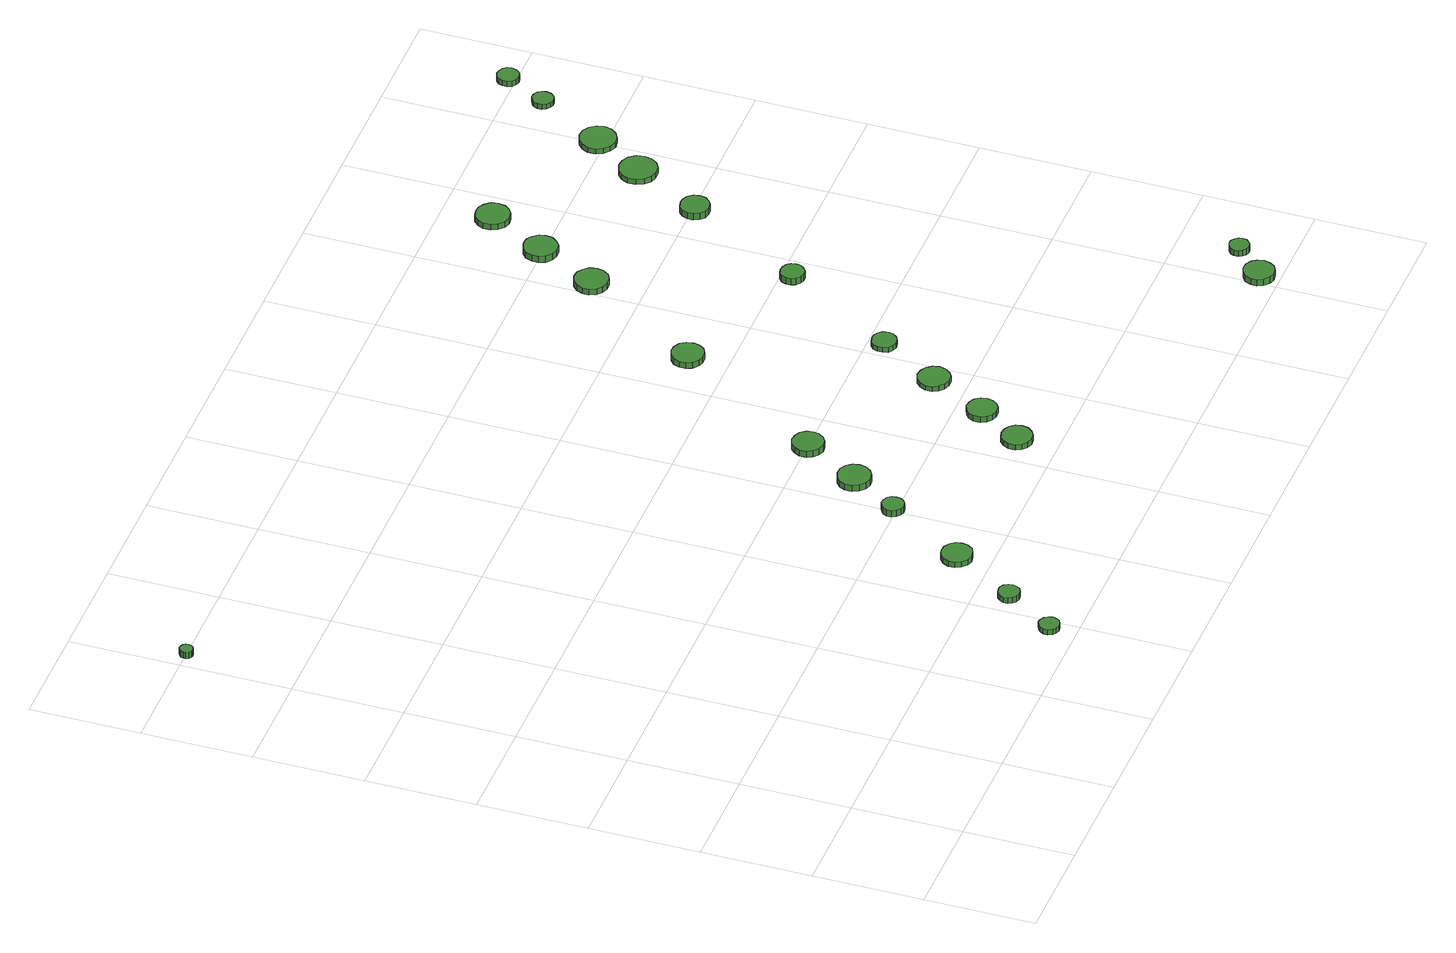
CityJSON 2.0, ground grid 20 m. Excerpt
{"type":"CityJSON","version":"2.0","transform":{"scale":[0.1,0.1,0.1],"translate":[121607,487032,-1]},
"CityObjects":{
"tree1":{"type":"SolitaryVegetationObject","attributes":{"function":"something"},"geometry":[{"type":"MultiSurface","lod":"1","boundaries":[[[0,1,2,3,4,5,6,7,8,9,10,11,12,13,14]],[[15,16,17,18,19,20,21,22,23,24,25,26,27,28,29]],[[0,29,28,1]],[[1,28,27,2]],[[2,27,26,3]],[[3,26,25,4]],[[4,25,24,5]],[[5,24,23,6]],[[6,23,22,7]],[[7,22,21,8]],[[8,21,20,9]],[[9,20,19,10]],[[10,19,18,11]],[[11,18,17,12]],[[12,17,16,13]],[[13,16,15,14]],[[14,15,29,0]]]}]},
"tree2":{"type":"SolitaryVegetationObject","attributes":{"function":"something"},"geometry":[{"type":"MultiSurface","lod":"1","boundaries":[[[30,31,32,33,34,35,36,37,38,39,40,41,42,43,44]],[[45,46,47,48,49,50,51,52,53,54,55,56,57,58,59]],[[30,59,58,31]],[[31,58,57,32]],[[32,57,56,33]],[[33,56,55,34]],[[34,55,54,35]],[[35,54,53,36]],[[36,53,52,37]],[[37,52,51,38]],[[38,51,50,39]],[[39,50,49,40]],[[40,49,48,41]],[[41,48,47,42]],[[42,47,46,43]],[[43,46,45,44]],[[44,45,59,30]]]}]},
"tree3":{"type":"SolitaryVegetationObject","attributes":{"function":"something"},"geometry":[{"type":"MultiSurface","lod":"1","boundaries":[[[60,61,62,63,64,65,66,67,68,69,70,71,72,73,74]],[[75,76,77,78,79,80,81,82,83,84,85,86,87,88,89]],[[60,89,88,61]],[[61,88,87,62]],[[62,87,86,63]],[[63,86,85,64]],[[64,85,84,65]],[[65,84,83,66]],[[66,83,82,67]],[[67,82,81,68]],[[68,81,80,69]],[[69,80,79,70]],[[70,79,78,71]],[[71,78,77,72]],[[72,77,76,73]],[[73,76,75,74]],[[74,75,89,60]]]}]},
"tree4":{"type":"SolitaryVegetationObject","attributes":{"function":"something"},"geometry":[{"type":"MultiSurface","lod":"1","boundaries":[[[90,91,92,93,94,95,96,97,98,99,100,101,102,103,104]],[[105,106,107,108,109,110,111,112,113,114,115,116,117,118,119]],[[90,119,118,91]],[[91,118,117,92]],[[92,117,116,93]],[[93,116,115,94]],[[94,115,114,95]],[[95,114,113,96]],[[96,113,112,97]],[[97,112,111,98]],[[98,111,110,99]],[[99,110,109,100]],[[100,109,108,101]],[[101,108,107,102]],[[102,107,106,103]],[[103,106,105,104]],[[104,105,119,90]]]}]},
"tree5":{"type":"SolitaryVegetationObject","attributes":{"function":"something"},"geometry":[{"type":"MultiSurface","lod":"1","boundaries":[[[120,121,122,123,124,125,126,127,128,129,130,131,132,133,134]],[[135,136,137,138,139,140,141,142,143,144,145,146,147,148,149]],[[120,149,148,121]],[[121,148,147,122]],[[122,147,146,123]],[[123,146,145,124]],[[124,145,144,125]],[[125,144,143,126]],[[126,143,142,127]],[[127,142,141,128]],[[128,141,140,129]],[[129,140,139,130]],[[130,139,138,131]],[[131,138,137,132]],[[132,137,136,133]],[[133,136,135,134]],[[134,135,149,120]]]}]},
"tree6":{"type":"SolitaryVegetationObject","attributes":{"function":"something"},"geometry":[{"type":"MultiSurface","lod":"1","boundaries":[[[150,151,152,153,154,155,156,157,158,159,160,161,162,163,164]],[[165,166,167,168,169,170,171,172,173,174,175,176,177,178,179]],[[150,179,178,151]],[[151,178,177,152]],[[152,177,176,153]],[[153,176,175,154]],[[154,175,174,155]],[[155,174,173,156]],[[156,173,172,157]],[[157,172,171,158]],[[158,171,170,159]],[[159,170,169,160]],[[160,169,168,161]],[[161,168,167,162]],[[162,167,166,163]],[[163,166,165,164]],[[164,165,179,150]]]}]},
"tree7":{"type":"SolitaryVegetationObject","attributes":{"function":"something"},"geometry":[{"type":"MultiSurface","lod":"1","boundaries":[[[180,181,182,183,184,185,186,187,188,189,190,191,192,193,194]],[[195,196,197,198,199,200,201,202,203,204,205,206,207,208,209]],[[180,209,208,181]],[[181,208,207,182]],[[182,207,206,183]],[[183,206,205,184]],[[184,205,204,185]],[[185,204,203,186]],[[186,203,202,187]],[[187,202,201,188]],[[188,201,200,189]],[[189,200,199,190]],[[190,199,198,191]],[[191,198,197,192]],[[192,197,196,193]],[[193,196,195,194]],[[194,195,209,180]]]}]},
"tree8":{"type":"SolitaryVegetationObject","attributes":{"function":"something"},"geometry":[{"type":"MultiSurface","lod":"1","boundaries":[[[210,211,212,213,214,215,216,217,218,219,220,221,222,223,224]],[[225,226,227,228,229,230,231,232,233,234,235,236,237,238,239]],[[210,239,238,211]],[[211,238,237,212]],[[212,237,236,213]],[[213,236,235,214]],[[214,235,234,215]],[[215,234,233,216]],[[216,233,232,217]],[[217,232,231,218]],[[218,231,230,219]],[[219,230,229,220]],[[220,229,228,221]],[[221,228,227,222]],[[222,227,226,223]],[[223,226,225,224]],[[224,225,239,210]]]}]},
"tree9":{"type":"SolitaryVegetationObject","attributes":{"function":"something"},"geometry":[{"type":"MultiSurface","lod":"1","boundaries":[[[240,241,242,243,244,245,246,247,248,249,250,251,252,253,254]],[[255,256,257,258,259,260,261,262,263,264,265,266,267,268,269]],[[240,269,268,241]],[[241,268,267,242]],[[242,267,266,243]],[[243,266,265,244]],[[244,265,264,245]],[[245,264,263,246]],[[246,263,262,247]],[[247,262,261,248]],[[248,261,260,249]],[[249,260,259,250]],[[250,259,258,251]],[[251,258,257,252]],[[252,257,256,253]],[[253,256,255,254]],[[254,255,269,240]]]}]},
"tree10":{"type":"SolitaryVegetationObject","attributes":{"function":"something"},"geometry":[{"type":"MultiSurface","lod":"1","boundaries":[[[270,271,272,273,274,275,276,277,278,279,280,281,282,283,284]],[[285,286,287,288,289,290,291,292,293,294,295,296,297,298,299]],[[270,299,298,271]],[[271,298,297,272]],[[272,297,296,273]],[[273,296,295,274]],[[274,295,294,275]],[[275,294,293,276]],[[276,293,292,277]],[[277,292,291,278]],[[278,291,290,279]],[[279,290,289,280]],[[280,289,288,281]],[[281,288,287,282]],[[282,287,286,283]],[[283,286,285,284]],[[284,285,299,270]]]}]},
"tree11":{"type":"SolitaryVegetationObject","attributes":{"function":"something"},"geometry":[{"type":"MultiSurface","lod":"1","boundaries":[[[300,301,302,303,304,305,306,307,308,309,310,311,312,313,314]],[[315,316,317,318,319,320,321,322,323,324,325,326,327,328,329]],[[300,329,328,301]],[[301,328,327,302]],[[302,327,326,303]],[[303,326,325,304]],[[304,325,324,305]],[[305,324,323,306]],[[306,323,322,307]],[[307,322,321,308]],[[308,321,320,309]],[[309,320,319,310]],[[310,319,318,311]],[[311,318,317,312]],[[312,317,316,313]],[[313,316,315,314]],[[314,315,329,300]]]}]},
"tree12":{"type":"SolitaryVegetationObject","attributes":{"function":"something"},"geometry":[{"type":"MultiSurface","lod":"1","boundaries":[[[330,331,332,333,334,335,336,337,338,339,340,341,342,343,344]],[[345,346,347,348,349,350,351,352,353,354,355,356,357,358,359]],[[330,359,358,331]],[[331,358,357,332]],[[332,357,356,333]],[[333,356,355,334]],[[334,355,354,335]],[[335,354,353,336]],[[336,353,352,337]],[[337,352,351,338]],[[338,351,350,339]],[[339,350,349,340]],[[340,349,348,341]],[[341,348,347,342]],[[342,347,346,343]],[[343,346,345,344]],[[344,345,359,330]]]}]},
"tree13":{"type":"SolitaryVegetationObject","attributes":{"function":"something"},"geometry":[{"type":"MultiSurface","lod":"1","boundaries":[[[360,361,362,363,364,365,366,367,368,369,370,371,372,373,374]],[[375,376,377,378,379,380,381,382,383,384,385,386,387,388,389]],[[360,389,388,361]],[[361,388,387,362]],[[362,387,386,363]],[[363,386,385,364]],[[364,385,384,365]],[[365,384,383,366]],[[366,383,382,367]],[[367,382,381,368]],[[368,381,380,369]],[[369,380,379,370]],[[370,379,378,371]],[[371,378,377,372]],[[372,377,376,373]],[[373,376,375,374]],[[374,375,389,360]]]}]},
"tree14":{"type":"SolitaryVegetationObject","attributes":{"function":"something"},"geometry":[{"type":"MultiSurface","lod":"1","boundaries":[[[390,391,392,393,394,395,396,397,398,399,400,401,402,403,404]],[[405,406,407,408,409,410,411,412,413,414,415,416,417,418,419]],[[390,419,418,391]],[[391,418,417,392]],[[392,417,416,393]],[[393,416,415,394]],[[394,415,414,395]],[[395,414,413,396]],[[396,413,412,397]],[[397,412,411,398]],[[398,411,410,399]],[[399,410,409,400]],[[400,409,408,401]],[[401,408,407,402]],[[402,407,406,403]],[[403,406,405,404]],[[404,405,419,390]]]}]},
"tree15":{"type":"SolitaryVegetationObject","attributes":{"function":"something"},"geometry":[{"type":"MultiSurface","lod":"1","boundaries":[[[420,421,422,423,424,425,426,427,428,429,430,431,432,433,434]],[[435,436,437,438,439,440,441,442,443,444,445,446,447,448,449]],[[420,449,448,421]],[[421,448,447,422]],[[422,447,446,423]],[[423,446,445,424]],[[424,445,444,425]],[[425,444,443,426]],[[426,443,442,427]],[[427,442,441,428]],[[428,441,440,429]],[[429,440,439,430]],[[430,439,438,431]],[[431,438,437,432]],[[432,437,436,433]],[[433,436,435,434]],[[434,435,449,420]]]}]},
"tree16":{"type":"SolitaryVegetationObject","attributes":{"function":"something"},"geometry":[{"type":"MultiSurface","lod":"1","boundaries":[[[450,451,452,453,454,455,456,457,458,459,460,461,462,463,464]],[[465,466,467,468,469,470,471,472,473,474,475,476,477,478,479]],[[450,479,478,451]],[[451,478,477,452]],[[452,477,476,453]],[[453,476,475,454]],[[454,475,474,455]],[[455,474,473,456]],[[456,473,472,457]],[[457,472,471,458]],[[458,471,470,459]],[[459,470,469,460]],[[460,469,468,461]],[[461,468,467,462]],[[462,467,466,463]],[[463,466,465,464]],[[464,465,479,450]]]}]},
"tree17":{"type":"SolitaryVegetationObject","attributes":{"function":"something"},"geometry":[{"type":"MultiSurface","lod":"1","boundaries":[[[480,481,482,483,484,485,486,487,488,489,490,491,492,493,494]],[[495,496,497,498,499,500,501,502,503,504,505,506,507,508,509]],[[480,509,508,481]],[[481,508,507,482]],[[482,507,506,483]],[[483,506,505,484]],[[484,505,504,485]],[[485,504,503,486]],[[486,503,502,487]],[[487,502,501,488]],[[488,501,500,489]],[[489,500,499,490]],[[490,499,498,491]],[[491,498,497,492]],[[492,497,496,493]],[[493,496,495,494]],[[494,495,509,480]]]}]},
"tree18":{"type":"SolitaryVegetationObject","attributes":{"function":"something"},"geometry":[{"type":"MultiSurface","lod":"1","boundaries":[[[510,511,512,513,514,515,516,517,518,519,520,521,522,523,524]],[[525,526,527,528,529,530,531,532,533,534,535,536,537,538,539]],[[510,539,538,511]],[[511,538,537,512]],[[512,537,536,513]],[[513,536,535,514]],[[514,535,534,515]],[[515,534,533,516]],[[516,533,532,517]],[[517,532,531,518]],[[518,531,530,519]],[[519,530,529,520]],[[520,529,528,521]],[[521,528,527,522]],[[522,527,526,523]],[[523,526,525,524]],[[524,525,539,510]]]}]},
"tree19":{"type":"SolitaryVegetationObject","attributes":{"function":"something"},"geometry":[{"type":"MultiSurface","lod":"1","boundaries":[[[540,541,542,543,544,545,546,547,548,549,550,551,552,553,554]],[[555,556,557,558,559,560,561,562,563,564,565,566,567,568,569]],[[540,569,568,541]],[[541,568,567,542]],[[542,567,566,543]],[[543,566,565,544]],[[544,565,564,545]],[[545,564,563,546]],[[546,563,562,547]],[[547,562,561,548]],[[548,561,560,549]],[[549,560,559,550]],[[550,559,558,551]],[[551,558,557,552]],[[552,557,556,553]],[[553,556,555,554]],[[554,555,569,540]]]}]},
"tree20":{"type":"SolitaryVegetationObject","attributes":{"function":"something"},"geometry":[{"type":"MultiSurface","lod":"1","boundaries":[[[570,571,572,573,574,575,576,577,578,579,580,581,582,583,584]],[[585,586,587,588,589,590,591,592,593,594,595,596,597,598,599]],[[570,599,598,571]],[[571,598,597,572]],[[572,597,596,573]],[[573,596,595,574]],[[574,595,594,575]],[[575,594,593,576]],[[576,593,592,577]],[[577,592,591,578]],[[578,591,590,579]],[[579,590,589,580]],[[580,589,588,581]],[[581,588,587,582]],[[582,587,586,583]],[[583,586,585,584]],[[584,585,599,570]]]}]},
"tree21":{"type":"SolitaryVegetationObject","attributes":{"function":"something"},"geometry":[{"type":"MultiSurface","lod":"1","boundaries":[[[600,601,602,603,604,605,606,607,608,609,610,611,612,613,614]],[[615,616,617,618,619,620,621,622,623,624,625,626,627,628,629]],[[600,629,628,601]],[[601,628,627,602]],[[602,627,626,603]],[[603,626,625,604]],[[604,625,624,605]],[[605,624,623,606]],[[606,623,622,607]],[[607,622,621,608]],[[608,621,620,609]],[[609,620,619,610]],[[610,619,618,611]],[[611,618,617,612]],[[612,617,616,613]],[[613,616,615,614]],[[614,615,629,600]]]}]},
"tree22":{"type":"SolitaryVegetationObject","attributes":{"function":"something"},"geometry":[{"type":"MultiSurface","lod":"1","boundaries":[[[630,631,632,633,634,635,636,637,638,639,640,641,642,643,644]],[[645,646,647,648,649,650,651,652,653,654,655,656,657,658,659]],[[630,659,658,631]],[[631,658,657,632]],[[632,657,656,633]],[[633,656,655,634]],[[634,655,654,635]],[[635,654,653,636]],[[636,653,652,637]],[[637,652,651,638]],[[638,651,650,639]],[[639,650,649,640]],[[640,649,648,641]],[[641,648,647,642]],[[642,647,646,643]],[[643,646,645,644]],[[644,645,659,630]]]}]},
"tree23":{"type":"SolitaryVegetationObject","attributes":{"function":"something"},"geometry":[{"type":"MultiSurface","lod":"1","boundaries":[[[660,661,662,663,664,665,666,667,668,669,670,671,672,673,674]],[[675,676,677,678,679,680,681,682,683,684,685,686,687,688,689]],[[660,689,688,661]],[[661,688,687,662]],[[662,687,686,663]],[[663,686,685,664]],[[664,685,684,665]],[[665,684,683,666]],[[666,683,682,667]],[[667,682,681,668]],[[668,681,680,669]],[[669,680,679,670]],[[670,679,678,671]],[[671,678,677,672]],[[672,677,676,673]],[[673,676,675,674]],[[674,675,689,660]]]}]}
},
"vertices":[
[30,1395,30],[29,1400,30],[26,1404,30],[22,1406,30],[17,1407,30],[13,1405,30],[9,1402,30],[7,1397,30],[7,1393,30],[9,1388,30],[13,1385,30],[17,1383,30],[22,1384,30],[26,1386,30],[29,1390,30],[29,1390,17],[26,1386,17],[22,1384,17],[17,1383,17],[13,1385,17],[9,1388,17],[7,1393,17],[7,1397,17],[9,1402,17],[13,1405,17],[17,1407,17],[22,1406,17],[26,1404,17],[29,1400,17],[30,1395,17],
[600,49,16],[598,57,16],[594,63,16],[587,67,16],[580,68,16],[572,65,16],[567,60,16],[563,53,16],[563,45,16],[567,38,16],[572,33,16],[580,31,16],[587,32,16],[594,36,16],[598,42,16],[598,42,6],[594,36,6],[587,32,6],[580,31,6],[572,33,6],[567,38,6],[563,45,6],[563,53,6],[567,60,6],[572,65,6],[580,68,6],[587,67,6],[594,63,6],[598,57,6],[600,49,6],
[661,142,17],[659,150,17],[655,157,17],[648,161,17],[640,161,17],[632,159,17],[627,154,17],[623,146,17],[623,138,17],[627,131,17],[632,126,17],[640,123,17],[648,124,17],[655,128,17],[659,135,17],[659,135,6],[655,128,6],[648,124,6],[640,123,6],[632,126,6],[627,131,6],[623,138,6],[623,146,6],[627,154,6],[632,159,6],[640,161,6],[648,161,6],[655,157,6],[659,150,6],[661,142,6],
[742,261,17],[740,272,17],[733,281,17],[723,287,17],[711,288,17],[701,285,17],[692,277,17],[687,267,17],[687,255,17],[692,245,17],[701,237,17],[711,233,17],[723,235,17],[733,240,17],[740,250,17],[740,250,6],[733,240,6],[723,235,6],[711,233,6],[701,237,6],[692,245,6],[687,255,6],[687,267,6],[692,277,6],[701,285,6],[711,288,6],[723,287,6],[733,281,6],[740,272,6],[742,261,6],
[822,406,20],[821,414,20],[816,421,20],[809,425,20],[800,426,20],[793,423,20],[787,418,20],[783,410,20],[783,402,20],[787,395,20],[793,389,20],[800,386,20],[809,387,20],[816,391,20],[821,398,20],[821,398,7],[816,391,7],[809,387,7],[800,386,7],[793,389,7],[787,395,7],[783,402,7],[783,410,7],[787,418,7],[793,423,7],[800,426,7],[809,425,7],[816,421,7],[821,414,7],[822,406,7],
[888,495,19],[885,507,19],[878,517,19],[867,523,19],[855,524,19],[843,520,19],[834,512,19],[829,501,19],[829,489,19],[834,477,19],[843,469,19],[855,465,19],[867,466,19],[878,473,19],[885,483,19],[885,483,6],[878,473,6],[867,466,6],[855,465,6],[843,469,6],[834,477,6],[829,489,6],[829,501,6],[834,512,6],[843,520,6],[855,524,6],[867,523,6],[878,517,6],[885,507,6],[888,495,6],
[948,599,19],[946,610,19],[939,620,19],[929,625,19],[917,627,19],[906,623,19],[898,615,19],[893,605,19],[893,593,19],[898,583,19],[906,575,19],[917,571,19],[929,572,19],[939,578,19],[946,588,19],[946,588,6],[939,578,6],[929,572,6],[917,571,6],[906,575,6],[898,583,6],[893,593,6],[893,605,6],[898,615,6],[906,623,6],[917,627,6],[929,625,6],[939,620,6],[946,610,6],[948,599,6],
[1084,273,16],[1082,284,16],[1075,293,16],[1065,299,16],[1054,300,16],[1043,297,16],[1035,289,16],[1030,279,16],[1030,267,16],[1035,257,16],[1043,249,16],[1054,246,16],[1065,247,16],[1075,253,16],[1082,262,16],[1082,262,5],[1075,253,5],[1065,247,5],[1054,246,5],[1043,249,5],[1035,257,5],[1030,267,5],[1030,279,5],[1035,289,5],[1043,297,5],[1054,300,5],[1065,299,5],[1075,293,5],[1082,284,5],[1084,273,5],
[1136,354,16],[1134,365,16],[1127,374,16],[1118,379,16],[1106,381,16],[1096,377,16],[1088,370,16],[1083,360,16],[1083,348,16],[1088,338,16],[1096,331,16],[1106,327,16],[1118,328,16],[1127,334,16],[1134,343,16],[1134,343,5],[1127,334,5],[1118,328,5],[1106,327,5],[1096,331,5],[1088,338,5],[1083,348,5],[1083,360,5],[1088,370,5],[1096,377,5],[1106,381,5],[1118,379,5],[1127,374,5],[1134,365,5],[1136,354,5],
[1194,459,15],[1191,471,15],[1184,480,15],[1174,486,15],[1162,488,15],[1151,484,15],[1142,476,15],[1137,465,15],[1137,453,15],[1142,443,15],[1151,435,15],[1162,431,15],[1174,432,15],[1184,438,15],[1191,448,15],[1191,448,5],[1184,438,5],[1174,432,5],[1162,431,5],[1151,435,5],[1142,443,5],[1137,453,5],[1137,465,5],[1142,476,5],[1151,484,5],[1162,488,5],[1174,486,5],[1184,480,5],[1191,471,5],[1194,459,5],
[1110,870,22],[1108,882,22],[1101,892,22],[1090,898,22],[1078,899,22],[1067,895,22],[1058,887,22],[1054,876,22],[1054,864,22],[1058,854,22],[1067,846,22],[1078,842,22],[1090,843,22],[1101,849,22],[1108,859,22],[1108,859,10],[1101,849,10],[1090,843,10],[1078,842,10],[1067,846,10],[1058,854,10],[1054,864,10],[1054,876,10],[1058,887,10],[1067,895,10],[1078,899,10],[1090,898,10],[1101,892,10],[1108,882,10],[1110,870,10],
[1255,572,15],[1254,581,15],[1248,589,15],[1240,593,15],[1231,594,15],[1222,591,15],[1215,585,15],[1212,577,15],[1212,568,15],[1215,559,15],[1222,553,15],[1231,550,15],[1240,551,15],[1248,556,15],[1254,563,15],[1254,563,5],[1248,556,5],[1240,551,5],[1231,550,5],[1222,553,5],[1215,559,5],[1212,568,5],[1212,577,5],[1215,585,5],[1222,591,5],[1231,594,5],[1240,593,5],[1248,589,5],[1254,581,5],[1255,572,5],
[1249,1091,24],[1247,1103,24],[1239,1113,24],[1228,1120,24],[1216,1121,24],[1204,1117,24],[1195,1109,24],[1190,1097,24],[1190,1085,24],[1195,1073,24],[1204,1065,24],[1216,1061,24],[1228,1062,24],[1239,1068,24],[1247,1079,24],[1247,1079,12],[1239,1068,12],[1228,1062,12],[1216,1061,12],[1204,1065,12],[1195,1073,12],[1190,1085,12],[1190,1097,12],[1195,1109,12],[1204,1117,12],[1216,1121,12],[1228,1120,12],[1239,1113,12],[1247,1103,12],[1249,1091,12],
[1372,777,24],[1370,786,24],[1365,793,24],[1357,797,24],[1348,798,24],[1340,796,24],[1333,790,24],[1330,782,24],[1330,773,24],[1333,765,24],[1340,759,24],[1348,756,24],[1357,757,24],[1365,762,24],[1370,769,24],[1370,769,11],[1365,762,11],[1357,757,11],[1348,756,11],[1340,759,11],[1333,765,11],[1330,773,11],[1330,782,11],[1333,790,11],[1340,796,11],[1348,798,11],[1357,797,11],[1365,793,11],[1370,786,11],[1372,777,11],
[1643,36,23],[1640,47,23],[1634,56,23],[1624,62,23],[1612,63,23],[1602,59,23],[1593,52,23],[1588,41,23],[1588,30,23],[1593,20,23],[1602,12,23],[1612,8,23],[1624,10,23],[1634,15,23],[1640,25,23],[1640,25,10],[1634,15,10],[1624,10,10],[1612,8,10],[1602,12,10],[1593,20,10],[1588,30,10],[1588,41,10],[1593,52,10],[1602,59,10],[1612,63,10],[1624,62,10],[1634,56,10],[1640,47,10],[1643,36,10],
[1313,1204,19],[1311,1216,19],[1303,1226,19],[1293,1233,19],[1280,1234,19],[1268,1230,19],[1259,1222,19],[1254,1210,19],[1254,1198,19],[1259,1186,19],[1268,1178,19],[1280,1174,19],[1293,1175,19],[1303,1182,19],[1311,1192,19],[1311,1192,6],[1303,1182,6],[1293,1175,6],[1280,1174,6],[1268,1178,6],[1259,1186,6],[1254,1198,6],[1254,1210,6],[1259,1222,6],[1268,1230,6],[1280,1234,6],[1293,1233,6],[1303,1226,6],[1311,1216,6],[1313,1204,6],
[1691,91,21],[1690,98,21],[1685,104,21],[1679,108,21],[1672,109,21],[1665,106,21],[1659,101,21],[1656,95,21],[1656,87,21],[1659,81,21],[1665,76,21],[1672,73,21],[1679,74,21],[1685,78,21],[1690,84,21],[1690,84,9],[1685,78,9],[1679,74,9],[1672,73,9],[1665,76,9],[1659,81,9],[1656,87,9],[1656,95,9],[1659,101,9],[1665,106,9],[1672,109,9],[1679,108,9],[1685,104,9],[1690,98,9],[1691,91,9],
[1373,1310,17],[1371,1323,17],[1363,1333,17],[1353,1339,17],[1340,1340,17],[1328,1337,17],[1319,1328,17],[1314,1317,17],[1314,1304,17],[1319,1293,17],[1328,1284,17],[1340,1280,17],[1353,1282,17],[1363,1288,17],[1371,1298,17],[1371,1298,5],[1363,1288,5],[1353,1282,5],[1340,1280,5],[1328,1284,5],[1319,1293,5],[1314,1304,5],[1314,1317,5],[1319,1328,5],[1328,1337,5],[1340,1340,5],[1353,1339,5],[1363,1333,5],[1371,1323,5],[1373,1310,5],
[1497,994,24],[1495,1004,24],[1488,1013,24],[1479,1018,24],[1468,1019,24],[1458,1016,24],[1450,1009,24],[1446,999,24],[1446,988,24],[1450,978,24],[1458,971,24],[1468,968,24],[1479,969,24],[1488,975,24],[1495,983,24],[1495,983,11],[1488,975,11],[1479,969,11],[1468,968,11],[1458,971,11],[1450,978,11],[1446,988,11],[1446,999,11],[1450,1009,11],[1458,1016,11],[1468,1019,11],[1479,1018,11],[1488,1013,11],[1495,1004,11],[1497,994,11],
[1578,1121,17],[1575,1135,17],[1567,1146,17],[1555,1153,17],[1541,1154,17],[1528,1150,17],[1518,1141,17],[1512,1128,17],[1512,1114,17],[1518,1101,17],[1528,1092,17],[1541,1088,17],[1555,1089,17],[1567,1096,17],[1575,1107,17],[1575,1107,6],[1567,1096,6],[1555,1089,6],[1541,1088,6],[1528,1092,6],[1518,1101,6],[1512,1114,6],[1512,1128,6],[1518,1141,6],[1528,1150,6],[1541,1154,6],[1555,1153,6],[1567,1146,6],[1575,1135,6],[1578,1121,6],
[1635,1213,16],[1632,1226,16],[1624,1237,16],[1612,1244,16],[1599,1245,16],[1586,1241,16],[1576,1232,16],[1570,1220,16],[1570,1206,16],[1576,1194,16],[1586,1185,16],[1599,1180,16],[1612,1182,16],[1624,1189,16],[1632,1200,16],[1632,1200,6],[1624,1189,6],[1612,1182,6],[1599,1180,6],[1586,1185,6],[1576,1194,6],[1570,1206,6],[1570,1220,6],[1576,1232,6],[1586,1241,6],[1599,1245,6],[1612,1244,6],[1624,1237,6],[1632,1226,6],[1635,1213,6],
[1694,1337,16],[1692,1345,16],[1688,1351,16],[1681,1355,16],[1673,1356,16],[1666,1353,16],[1660,1348,16],[1657,1341,16],[1657,1333,16],[1660,1326,16],[1666,1321,16],[1673,1318,16],[1681,1319,16],[1688,1323,16],[1692,1329,16],[1692,1329,6],[1688,1323,6],[1681,1319,6],[1673,1318,6],[1666,1321,6],[1660,1326,6],[1657,1333,6],[1657,1341,6],[1660,1348,6],[1666,1353,6],[1673,1356,6],[1681,1355,6],[1688,1351,6],[1692,1345,6],[1694,1337,6],
[1737,1414,16],[1735,1422,16],[1730,1428,16],[1723,1432,16],[1715,1433,16],[1707,1431,16],[1701,1425,16],[1698,1418,16],[1698,1410,16],[1701,1402,16],[1707,1397,16],[1715,1394,16],[1723,1395,16],[1730,1399,16],[1735,1406,16],[1735,1406,5],[1730,1399,5],[1723,1395,5],[1715,1394,5],[1707,1397,5],[1701,1402,5],[1698,1410,5],[1698,1418,5],[1701,1425,5],[1707,1431,5],[1715,1433,5],[1723,1432,5],[1730,1428,5],[1735,1422,5],[1737,1414,5]
]}
